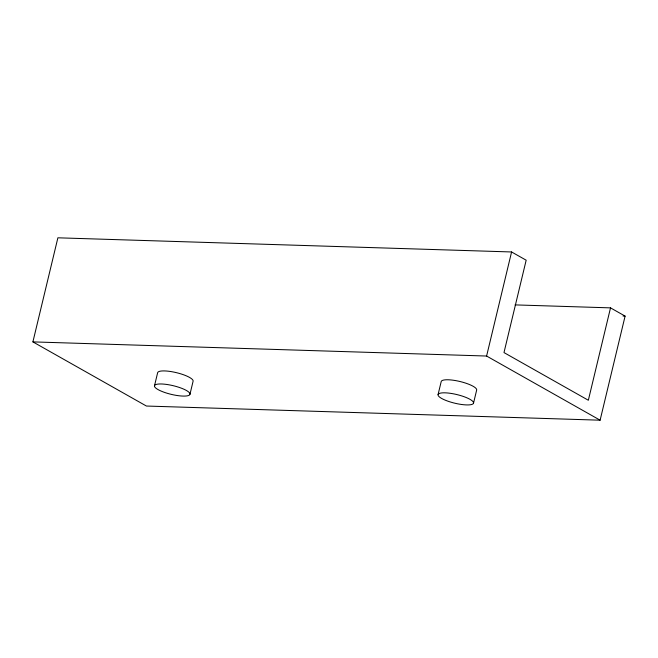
<?xml version="1.0" encoding="UTF-8"?>
<svg xmlns="http://www.w3.org/2000/svg" width="658" height="658" viewBox="0 0 658 658"><rect width="100%" height="100%" fill="white"/><g stroke="black" fill="none" stroke-linecap="round" stroke-linejoin="round"><path stroke-width="0.99" d="M610.517 307.87L625.1 316.111L600.112 420.191L146.413 406.035L32.9 341.889L57.888 237.809L511.587 251.965L526.17 260.198L503.987 352.581L588.342 400.253L610.517 307.87L515.058 304.893M154.523 385.687L157.657 372.634A18.243 4.442 13.5 0 1 176.755 372.741A18.243 4.442 13.5 0 1 193.074 381.319L189.94 394.372A18.243 4.442 13.5 0 1 162.172 391.526A18.243 4.442 13.5 0 1 164.582 384.19A18.243 4.442 13.5 0 1 189.94 394.372M438.088 394.537L441.222 381.484A18.243 4.442 13.5 0 1 460.32 381.591A18.243 4.442 13.5 0 1 476.639 390.169L473.505 403.222A18.243 4.442 13.5 0 1 445.737 400.368A18.243 4.442 13.5 0 1 448.147 393.04A18.243 4.442 13.5 0 1 473.505 403.222M600.112 420.191L486.599 356.036L511.587 251.965M623.044 316.046L625.1 316.111M32.9 341.889L486.599 356.036"/></g></svg>
